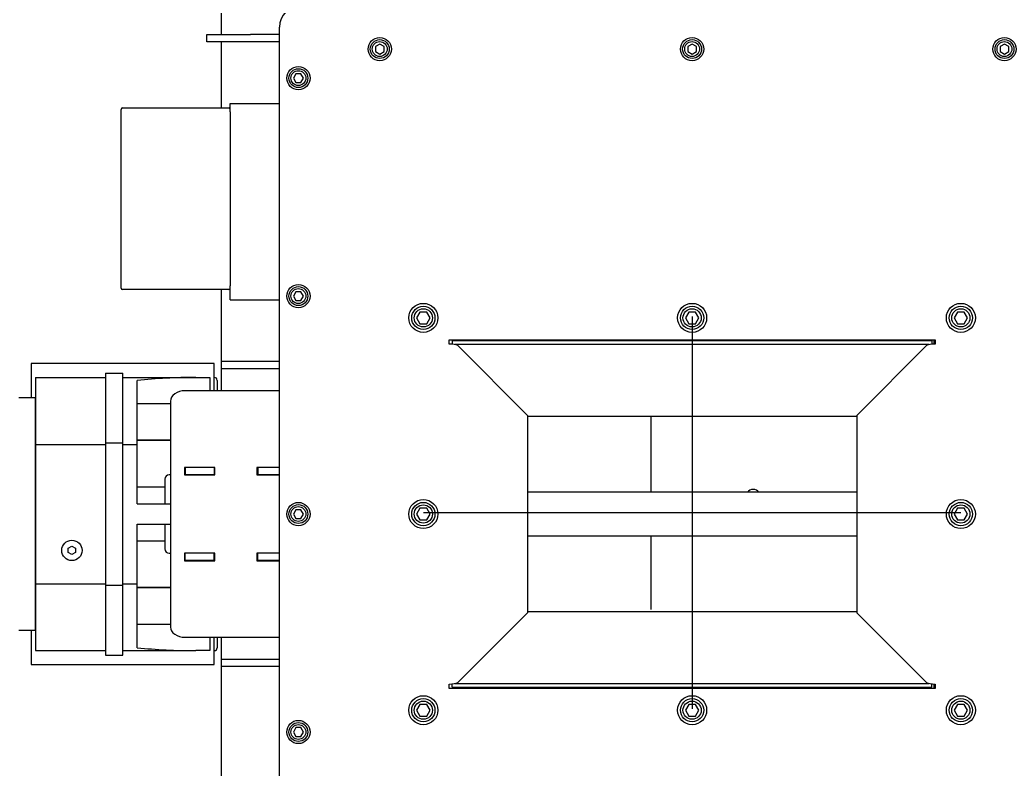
# Model space of a CAD drawing. Extents: x -681219 to -550379, y -242630 to -158199.
# Drawn here: x -584304 to -583618, y -223793 to -223278 of the extents above; entities that cross this region are included whole.
import ezdxf

# ---------------------------------------------------------------- set-up
doc = ezdxf.new("R2010")
doc.units = 0
doc.header["$LTSCALE"] = 1000
doc.linetypes.add('C2', pattern=[17, 14, -1, 1, -1])
for name, color, linetype in [('12028800525', 7, 'CONTINUOUS'), ('AAO0802002', 7, 'CONTINUOUS'), ('AAO1003002', 7, 'CONTINUOUS'), ('GAB00802', 7, 'CONTINUOUS'), ('GAB01002', 7, 'CONTINUOUS'), ('GAB01202', 7, 'CONTINUOUS'), ('GZDH011004892', 7, 'CONTINUOUS'), ('GZDH011004932', 7, 'CONTINUOUS'), ('GZDH011005052', 7, 'CONTINUOUS'), ('GZDH011005072', 7, 'CONTINUOUS'), ('GZDH011005082', 7, 'CONTINUOUS'), ('GZDH011005172', 7, 'CONTINUOUS'), ('GZDH011013361', 7, 'CONTINUOUS'), ('GZDH011034232', 7, 'CONTINUOUS'), ('GZDH011034242', 7, 'CONTINUOUS'), ('GZDH011034262', 7, 'CONTINUOUS'), ('GZDH011034302', 7, 'CONTINUOUS'), ('JX00003429', 7, 'CONTINUOUS'), ('SDZB011051961', 7, 'CONTINUOUS'), ('SDZB011079322', 7, 'CONTINUOUS'), ('SDZB011102772', 7, 'CONTINUOUS'), ('中心线', 4, 'C2')]:
    doc.layers.add(name, color=color, linetype=linetype)

# ---------------------------------------------------------------- blocks, each defined once
blk = doc.blocks.new('fushitu')
at = {"layer": '12028800525', "color": 7, "linetype": 'Continuous'}
for p, q in [((-5206.91, 102.5), (-5332.91, 102.5)), ((-5332.91, 102.5), (-5332.91, 79)), ((-5281.91, 96), (-5269.91, 96)), ((-5281.91, 96), (-5281.91, 47.94)), ((-5269.91, 47.94), (-5269.91, 96)), ((-5206.91, 83.82), (-5206.91, 102.5)), ((-5329.91, 93), (-5281.91, 93)), ((-5329.91, 93), (-5329.91, 46.91)), ((-5269.91, 93), (-5219.53, 93)), ((-5259.92, 46.91), (-5259.92, 90.98)), ((-5219.53, 93), (-5209.91, 93)), ((-5209.91, 93), (-5209.91, 83.82)), ((-5204.92, 91), (-5204.92, 83.82)), ((-5329.97, 79), (-5341.42, 79)), ((-5329.97, 79), (-5329.97, -81)), ((-5329.92, -81), (-5329.92, 79)), ((-5329.91, 79), (-5329.92, 79)), ((-5237.02, 74.9), (-5259.92, 74.9)), ((-5237.02, 49.77), (-5259.92, 49.77)), ((-5237.02, 49.63), (-5259.92, 49.63)), ((-5329.91, 46.91), (-5281.91, 46.91)), ((-5329.91, 46.91), (-5329.91, -48.91)), ((-5281.91, 47.94), (-5281.91, -49.94)), ((-5281.91, 47.94), (-5269.91, 47.94)), ((-5269.91, -49.94), (-5269.91, 47.94)), ((-5269.91, 46.91), (-5259.92, 46.91)), ((-5259.92, 6), (-5259.92, 46.91)), ((-5240.92, 23), (-5240.92, 6)), ((-5237.02, 26), (-5237.92, 26)), ((-5240.92, 17.57), (-5259.92, 17.57)), ((-5259.92, 6), (-5237.02, 6)), ((-5259.92, -48.91), (-5259.92, -8)), ((-5259.92, -8), (-5237.02, -8)), ((-5240.92, -8), (-5240.92, -25)), ((-5240.92, -19.57), (-5259.92, -19.57)), ((-5307.42, -24.56), (-5304.92, -23.11)), ((-5307.42, -27.44), (-5307.42, -24.56)), ((-5304.92, -23.11), (-5302.42, -24.56)), ((-5302.42, -24.56), (-5302.42, -27.44)), ((-5304.92, -28.89), (-5307.42, -27.44)), ((-5302.42, -27.44), (-5304.92, -28.89)), ((-5237.92, -28), (-5237.02, -28)), ((-5329.91, -48.91), (-5329.91, -95)), ((-5329.91, -48.91), (-5281.91, -48.91)), ((-5281.91, -49.94), (-5281.91, -98)), ((-5281.91, -49.94), (-5269.91, -49.94)), ((-5269.91, -48.91), (-5259.92, -48.91)), ((-5269.91, -98), (-5269.91, -49.94)), ((-5259.92, -92.98), (-5259.92, -48.91)), ((-5237.02, -51.63), (-5259.92, -51.63)), ((-5237.02, -51.77), (-5259.92, -51.77)), ((-5341.42, -81), (-5329.97, -81)), ((-5332.91, -81), (-5332.91, -104.5)), ((-5329.92, -81), (-5329.91, -81)), ((-5237.02, -76.9), (-5259.92, -76.9)), ((-5209.91, -85.82), (-5209.91, -95)), ((-5206.91, -104.5), (-5206.91, -85.82)), ((-5204.92, -85.82), (-5204.92, -93)), ((-5329.91, -95), (-5281.91, -95)), ((-5269.91, -95), (-5219.53, -95)), ((-5209.91, -95), (-5219.53, -95)), ((-5281.91, -98), (-5269.91, -98)), ((-5332.91, -104.5), (-5206.91, -104.5))]:
    blk.add_line(p, q, dxfattribs=at)
blk.add_circle((-5304.92, -26), 7, dxfattribs=at)
for centre, radius, start, end in [((-5206.92, 91), 2, 0, 90), ((-5237.92, 23), 3, 90, 180), ((-5237.92, -25), 3, 180, 270), ((-5206.92, -93), 2, 270, 360)]:
    blk.add_arc(centre, radius, start, end, dxfattribs=at)
for major_axis, start_param, end_param in [((-208.3, 29.84), -1.247775, -1.040217), ((-208.3, -29.84), 1.040217, 1.247775)]:
    blk.add_ellipse((-5165.52, -1), major_axis=major_axis, ratio=0.427925, start_param=start_param, end_param=end_param, dxfattribs=at)
at = {"layer": 'AAO0802002', "color": 7, "linetype": 'Continuous'}
for p, q in [((-5093.02, 322.46), (-5096.02, 320.73)), ((-5090.02, 320.73), (-5093.02, 322.46)), ((-4878.02, 322.46), (-4881.02, 320.73)), ((-4875.02, 320.73), (-4878.02, 322.46)), ((-4663.02, 322.46), (-4666.02, 320.73)), ((-4660.02, 320.73), (-4663.02, 322.46)), ((-5096.02, 320.73), (-5096.02, 317.27)), ((-5096.02, 317.27), (-5093.02, 315.54)), ((-5093.02, 315.54), (-5090.02, 317.27)), ((-5090.02, 317.27), (-5090.02, 320.73)), ((-4881.02, 320.73), (-4881.02, 317.27)), ((-4881.02, 317.27), (-4878.02, 315.54)), ((-4878.02, 315.54), (-4875.02, 317.27)), ((-4875.02, 317.27), (-4875.02, 320.73)), ((-4666.02, 320.73), (-4666.02, 317.27)), ((-4666.02, 317.27), (-4663.02, 315.54)), ((-4663.02, 315.54), (-4660.02, 317.27)), ((-4660.02, 317.27), (-4660.02, 320.73)), ((-5150.75, 302), (-5152.48, 299)), ((-5147.28, 302), (-5150.75, 302)), ((-5145.55, 299), (-5147.28, 302)), ((-5152.48, 299), (-5150.75, 296)), ((-5150.75, 296), (-5147.28, 296)), ((-5147.28, 296), (-5145.55, 299)), ((-5150.75, 152), (-5152.48, 149)), ((-5147.28, 152), (-5150.75, 152)), ((-5145.55, 149), (-5147.28, 152)), ((-5152.48, 149), (-5150.75, 146)), ((-5150.75, 146), (-5147.28, 146)), ((-5147.28, 146), (-5145.55, 149)), ((-5150.75, 2), (-5152.48, -1)), ((-5147.28, 2), (-5150.75, 2)), ((-5145.55, -1), (-5147.28, 2)), ((-5152.48, -1), (-5150.75, -4)), ((-5150.75, -4), (-5147.28, -4)), ((-5147.28, -4), (-5145.55, -1)), ((-5150.75, -148), (-5152.48, -151)), ((-5147.28, -148), (-5150.75, -148)), ((-5145.55, -151), (-5147.28, -148)), ((-5152.48, -151), (-5150.75, -154)), ((-5150.75, -154), (-5147.28, -154)), ((-5147.28, -154), (-5145.55, -151))]:
    blk.add_line(p, q, dxfattribs=at)
for centre, radius in [((-5093.02, 319), 6.5), ((-5093.02, 319), 5.11), ((-4878.02, 319), 6.5), ((-4878.02, 319), 5.11), ((-4663.02, 319), 6.5), ((-4663.02, 319), 5.11), ((-5149.02, 299), 6.5), ((-5149.02, 299), 5.11), ((-5149.02, 149), 6.5), ((-5149.02, 149), 5.11), ((-5149.02, -1), 6.5), ((-5149.02, -1), 5.11), ((-5149.02, -151), 6.5), ((-5149.02, -151), 5.11)]:
    blk.add_circle(centre, radius, dxfattribs=at)
at = {"layer": 'AAO1003002', "color": 7, "linetype": 'Continuous'}
for p, q in [((-5065.32, 138), (-5067.63, 134)), ((-5060.71, 138), (-5065.32, 138)), ((-5058.4, 134), (-5060.71, 138)), ((-4880.32, 138), (-4882.63, 134)), ((-4875.71, 138), (-4880.32, 138)), ((-4873.4, 134), (-4875.71, 138)), ((-4695.32, 138), (-4697.63, 134)), ((-4690.71, 138), (-4695.32, 138)), ((-4688.4, 134), (-4690.71, 138)), ((-5067.63, 134), (-5065.32, 130)), ((-5060.71, 130), (-5058.4, 134)), ((-4882.63, 134), (-4880.32, 130)), ((-4875.71, 130), (-4873.4, 134)), ((-4697.63, 134), (-4695.32, 130)), ((-4690.71, 130), (-4688.4, 134)), ((-5065.32, 130), (-5060.71, 130)), ((-4880.32, 130), (-4875.71, 130)), ((-4695.32, 130), (-4690.71, 130)), ((-5065.32, 3), (-5067.63, -1)), ((-5060.71, 3), (-5065.32, 3)), ((-5058.4, -1), (-5060.71, 3)), ((-4695.32, 3), (-4697.63, -1)), ((-4690.71, 3), (-4695.32, 3)), ((-4688.4, -1), (-4690.71, 3)), ((-5067.63, -1), (-5065.32, -5)), ((-5065.32, -5), (-5060.71, -5)), ((-5060.71, -5), (-5058.4, -1)), ((-4697.63, -1), (-4695.32, -5)), ((-4695.32, -5), (-4690.71, -5)), ((-4690.71, -5), (-4688.4, -1)), ((-5065.32, -132), (-5067.63, -136)), ((-5067.63, -136), (-5065.32, -140)), ((-5060.71, -132), (-5065.32, -132)), ((-5058.4, -136), (-5060.71, -132)), ((-5060.71, -140), (-5058.4, -136)), ((-4880.32, -132), (-4882.63, -136)), ((-4882.63, -136), (-4880.32, -140)), ((-4875.71, -132), (-4880.32, -132)), ((-4873.4, -136), (-4875.71, -132)), ((-4875.71, -140), (-4873.4, -136)), ((-4695.32, -132), (-4697.63, -136)), ((-4697.63, -136), (-4695.32, -140)), ((-4690.71, -132), (-4695.32, -132)), ((-4688.4, -136), (-4690.71, -132)), ((-4690.71, -140), (-4688.4, -136)), ((-5065.32, -140), (-5060.71, -140)), ((-4880.32, -140), (-4875.71, -140)), ((-4695.32, -140), (-4690.71, -140))]:
    blk.add_line(p, q, dxfattribs=at)
for centre, radius in [((-5063.02, 134), 8), ((-5063.02, 134), 6.27), ((-4878.02, 134), 8), ((-4878.02, 134), 6.27), ((-4693.02, 134), 8), ((-4693.02, 134), 6.27), ((-5063.02, -1), 8), ((-4693.02, -1), 8), ((-5063.02, -1), 6.27), ((-4693.02, -1), 6.27), ((-5063.02, -136), 8), ((-5063.02, -136), 6.27), ((-4878.02, -136), 8), ((-4878.02, -136), 6.27), ((-4693.02, -136), 8), ((-4693.02, -136), 6.27)]:
    blk.add_circle(centre, radius, dxfattribs=at)
at = {"layer": 'GAB00802', "color": 7, "linetype": 'Continuous'}
for centre in [(-5093.02, 319), (-4878.02, 319), (-4663.02, 319), (-5149.02, 299), (-5149.02, 149), (-5149.02, -1), (-5149.02, -151)]:
    blk.add_circle(centre, 8, dxfattribs=at)
at = {"layer": 'GAB01002', "color": 7, "linetype": 'Continuous'}
for centre in [(-5063.02, 134), (-4878.02, 134), (-4693.02, 134), (-5063.02, -1), (-4693.02, -1), (-5063.02, -136), (-4878.02, -136), (-4693.02, -136)]:
    blk.add_circle(centre, 10, dxfattribs=at)
at = {"layer": 'GAB01202', "color": 7, "linetype": 'Continuous'}
for p, q in [((-5209.02, 31), (-5209.02, 31.1)), ((-5209.02, -33.1), (-5209.02, -33))]:
    blk.add_line(p, q, dxfattribs=at)
at = {"layer": 'GZDH011004892', "color": 7, "linetype": 'Continuous'}
for p, q in [((-5162.02, 104), (-5202.02, 104)), ((-5202.02, 99), (-5202.02, 104)), ((-5162.02, 99), (-5202.02, 99)), ((-5162.02, -101), (-5202.02, -101)), ((-5202.02, -106), (-5202.02, -101)), ((-5162.02, -106), (-5202.02, -106))]:
    blk.add_line(p, q, dxfattribs=at)
at = {"layer": 'GZDH011004932', "color": 7, "linetype": 'Continuous'}
for p, q in [((-5212.02, 329), (-5182.02, 329)), ((-5212.02, 324), (-5212.02, 329)), ((-5182.02, 324), (-5212.02, 324)), ((-5162.02, 329), (-5182.02, 329)), ((-5162.02, 324), (-5182.02, 324))]:
    blk.add_line(p, q, dxfattribs=at)
at = {"layer": 'GZDH011005052', "color": 7, "linetype": 'Continuous'}
for p, q in [((-5162.02, 83.82), (-5227.02, 83.82)), ((-5237.02, 76.75), (-5237.02, 67.13)), ((-5237.02, 67.13), (-5237.02, 59)), ((-5237.02, 59), (-5237.02, -61)), ((-5227.52, 31.1), (-5227.52, 25.9)), ((-5206.52, 31.1), (-5227.52, 31.1)), ((-5206.52, 25.9), (-5206.52, 31.1)), ((-5162.02, 31.1), (-5177.52, 31.1)), ((-5177.52, 31.1), (-5177.52, 25.9)), ((-5227.52, 25.9), (-5206.52, 25.9)), ((-5177.52, 25.9), (-5162.02, 25.9)), ((-5227.52, -27.9), (-5227.52, -33.1)), ((-5206.52, -27.9), (-5227.52, -27.9)), ((-5227.52, -33.1), (-5206.52, -33.1)), ((-5206.52, -33.1), (-5206.52, -27.9)), ((-5177.52, -27.9), (-5177.52, -33.1)), ((-5162.02, -27.9), (-5177.52, -27.9)), ((-5177.52, -33.1), (-5162.02, -33.1)), ((-5237.02, -61), (-5237.02, -69.13)), ((-5237.02, -69.13), (-5237.02, -78.75)), ((-5227.02, -85.82), (-5162.02, -85.82))]:
    blk.add_line(p, q, dxfattribs=at)
for centre, major_axis, start_param, end_param in [((-5227.02, 76.75), (10, 0), 1.570796, 3.141593), ((-5227.02, -78.75), (-10, 0), 6.283185, 7.853982)]:
    blk.add_ellipse(centre, major_axis=major_axis, ratio=0.707107, start_param=start_param, end_param=end_param, dxfattribs=at)
at = {"layer": 'GZDH011005072', "color": 7, "linetype": 'Continuous'}
for p, q in [((-5227.02, 31), (-5227.52, 31)), ((-5207.02, 31), (-5227.02, 31)), ((-5227.02, 31), (-5227.02, 26)), ((-5206.52, 31), (-5207.02, 31)), ((-5207.02, 31), (-5207.02, 26)), ((-5177.02, 31), (-5177.52, 31)), ((-5162.02, 31), (-5177.02, 31)), ((-5177.02, 31), (-5177.02, 26)), ((-5227.02, 26), (-5227.52, 26)), ((-5207.02, 26), (-5227.02, 26)), ((-5206.52, 26), (-5207.02, 26)), ((-5177.02, 26), (-5177.52, 26)), ((-5162.02, 26), (-5177.02, 26))]:
    blk.add_line(p, q, dxfattribs=at)
at = {"layer": 'GZDH011005082', "color": 7, "linetype": 'Continuous'}
for p, q in [((-5227.02, -28), (-5227.52, -28)), ((-5227.02, -33), (-5227.52, -33)), ((-5227.02, -33), (-5227.02, -28)), ((-5207.02, -28), (-5227.02, -28)), ((-5207.02, -33), (-5227.02, -33)), ((-5206.52, -28), (-5207.02, -28)), ((-5207.02, -33), (-5207.02, -28)), ((-5206.52, -33), (-5207.02, -33)), ((-5177.02, -28), (-5177.52, -28)), ((-5177.02, -33), (-5177.52, -33)), ((-5177.02, -33), (-5177.02, -28)), ((-5162.02, -28), (-5177.02, -28)), ((-5162.02, -33), (-5177.02, -33))]:
    blk.add_line(p, q, dxfattribs=at)
at = {"layer": 'GZDH011005172', "color": 7, "linetype": 'Continuous'}
blk.add_line((-5162.02, 334.1), (-5162.01, 334.1), dxfattribs=at)
at = {"layer": 'GZDH011013361', "color": 7, "linetype": 'Continuous'}
blk.add_arc((-4836, 11), 5, 36.8699, 143.1301, dxfattribs=at)
at = {"layer": 'GZDH011034232', "color": 7, "linetype": 'Continuous'}
for p, q in [((-4711.52, 119), (-4711.52, 115.99)), ((-4906.52, 66.1), (-4906.52, 14)), ((-4906.52, -16), (-4906.52, -66.65)), ((-4711.52, -117.99), (-4711.52, -121))]:
    blk.add_line(p, q, dxfattribs=at)
at = {"layer": 'GZDH011034242', "color": 7, "linetype": 'Continuous'}
for p, q in [((-4711.52, 119), (-4711.52, 115.99)), ((-4711.52, -117.99), (-4711.52, -121))]:
    blk.add_line(p, q, dxfattribs=at)
at = {"layer": 'GZDH011034262', "color": 7, "linetype": 'Continuous'}
for p, q in [((-5162.02, -336), (-5162.02, 334)), ((-5045.21, 119), (-4710.82, 119)), ((-5045.21, 116), (-5045.21, 119)), ((-4710.82, 119), (-4710.82, 116)), ((-4991.34, 66.93), (-5039.32, 114.9)), ((-4764.69, 66.93), (-4716.71, 114.9)), ((-4991.34, 66.93), (-4991.34, -68.93)), ((-4764.69, 66.93), (-4764.69, -68.93)), ((-5039.32, -116.9), (-4991.34, -68.93)), ((-4716.71, -116.9), (-4764.69, -68.93)), ((-5045.21, -121), (-5045.21, -118)), ((-4710.82, -121), (-5045.21, -121)), ((-4710.82, -118), (-4710.82, -121))]:
    blk.add_line(p, q, dxfattribs=at)
blk.add_arc((-5147.02, 334), 15, 90, 180, dxfattribs=at)
for centre, major_axis, start_param, end_param in [((-5045.21, 113.81), (6.8, 0), 0.523599, 1.570796), ((-4710.82, 113.81), (6.8, 0), 1.570796, 2.617994), ((-5045.21, -115.81), (6.8, 0), 4.712389, 5.759587), ((-4710.82, -115.81), (-6.8, 0), 0.523599, 1.570796)]:
    blk.add_ellipse(centre, major_axis=major_axis, ratio=0.322637, start_param=start_param, end_param=end_param, dxfattribs=at)
at = {"layer": 'GZDH011034302', "color": 7, "linetype": 'Continuous'}
for p, q in [((-4712.96, 118.19), (-5043.07, 118.19)), ((-5043.07, 118.19), (-5043.07, 115.89)), ((-4712.96, 118.19), (-4712.96, 115.89)), ((-4714.77, 115.59), (-5041.26, 115.59)), ((-4764.69, 66.1), (-4991.34, 66.1)), ((-4991.34, -68.1), (-4764.69, -68.1)), ((-5043.07, -120.19), (-5043.07, -117.89)), ((-5043.07, -120.19), (-4712.96, -120.19)), ((-5041.26, -117.59), (-4714.77, -117.59)), ((-4712.96, -120.19), (-4712.96, -117.89))]:
    blk.add_line(p, q, dxfattribs=at)
at = {"layer": 'JX00003429', "color": 7, "linetype": 'Continuous'}
for p, q in [((-5271.02, 273.5), (-5271.02, 277.5)), ((-5270.02, 278.5), (-5197.02, 278.5)), ((-5196.02, 275.9), (-5196.02, 273.5)), ((-5271.02, 158.5), (-5271.02, 273.5)), ((-5196.02, 273.5), (-5196.02, 158.5)), ((-5271.02, 154.5), (-5271.02, 158.5)), ((-5196.02, 158.5), (-5196.02, 156.1)), ((-5197.02, 153.5), (-5270.02, 153.5))]:
    blk.add_line(p, q, dxfattribs=at)
for centre, start, end in [((-5270.02, 277.5), 90, 180), ((-5197.02, 277.5), 0, 90), ((-5270.02, 154.5), 180, 270), ((-5197.02, 154.5), 270, 0)]:
    blk.add_arc(centre, 1, start, end, dxfattribs=at)
at = {"layer": 'SDZB011051961', "color": 7, "linetype": 'Continuous'}
for p, q in [((-5196.02, 281.5), (-5189.22, 281.5)), ((-5196.02, 275.9), (-5196.02, 281.5)), ((-5189.22, 281.5), (-5162.02, 281.5)), ((-5196.02, 146.5), (-5196.02, 156.1)), ((-5196.02, 146.5), (-5189.22, 146.5)), ((-5189.22, 146.5), (-5162.02, 146.5))]:
    blk.add_line(p, q, dxfattribs=at)
at = {"layer": 'SDZB011079322', "color": 7, "linetype": 'Continuous'}
for p, q in [((-5202.02, 329), (-5202.02, 1284)), ((-5202.02, 278.5), (-5202.02, 324)), ((-5202.02, 83.82), (-5202.02, 153.5)), ((-5202.02, -326), (-5202.02, -85.82))]:
    blk.add_line(p, q, dxfattribs=at)
at = {"layer": 'SDZB011102772', "color": 7, "linetype": 'Continuous'}
for p, q in [((-4764.69, 14), (-4991.34, 14)), ((-4991.34, -16), (-4764.69, -16))]:
    blk.add_line(p, q, dxfattribs=at)

msp = doc.modelspace()

# ---------------------------------------------------------------- linework, layer by layer
at = {"layer": '中心线', "ltscale": 0.05}
for p, q in [((-583840.8353, -223481.6983), (-583840.8353, -223751.6983)), ((-584025.8353, -223616.6983), (-583655.8353, -223616.6983))]:
    msp.add_line(p, q, dxfattribs=at)

# ---------------------------------------------------------------- block references
at = {"layer": '中心线'}
msp.add_blockref('fushitu', (-578962.82, -223616.6983), dxfattribs=at)

doc.saveas('drawing.dxf')
